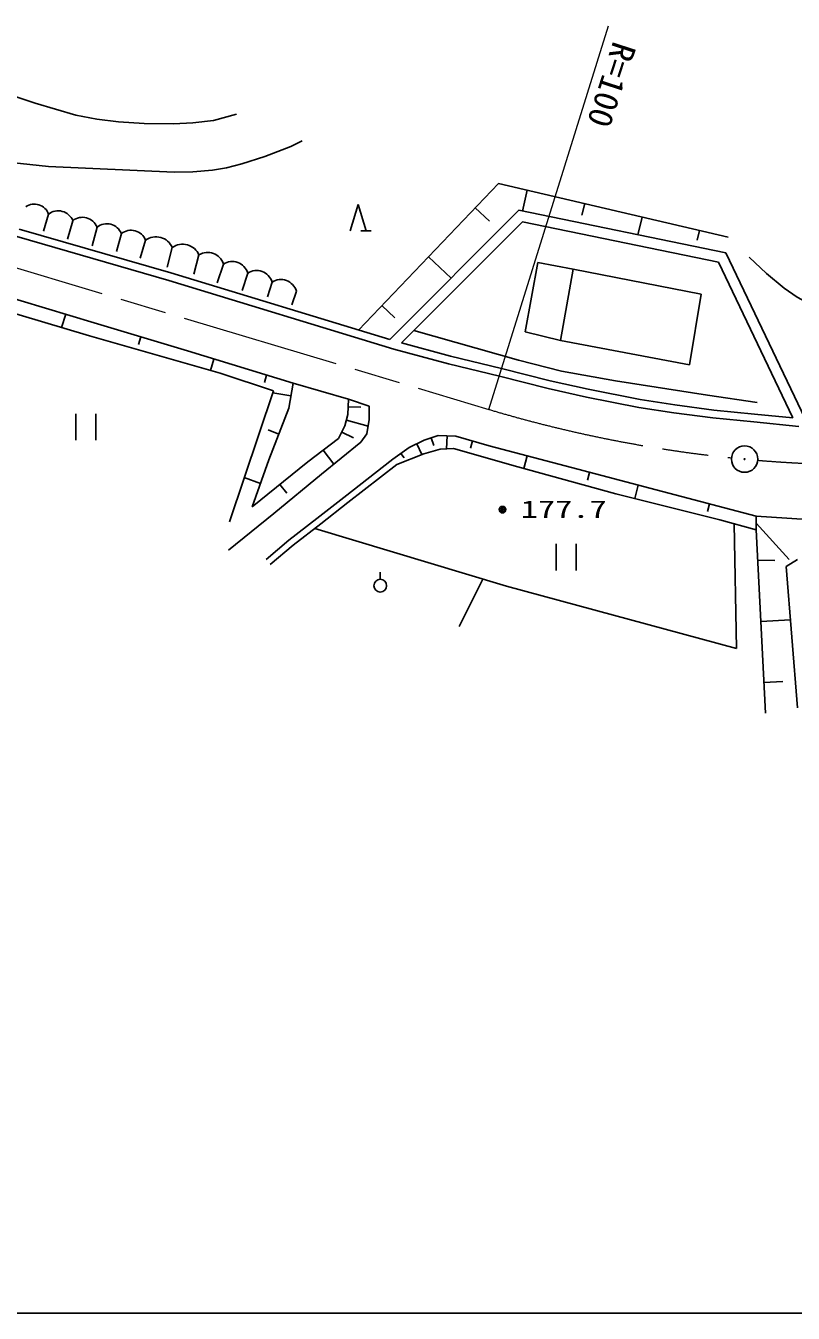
# Model space of a CAD drawing. Units: millimetres, scale not verified. Extents: x 40000 to 680000, y 20000 to 380000.
# Drawn here: x 201874 to 259968, y 205000 to 302508 of the extents above; entities that cross this region are included whole.
import ezdxf
from ezdxf.enums import TextEntityAlignment as Align

# ---------------------------------------------------------------- set-up
doc = ezdxf.new("R2010")
doc.units = ezdxf.units.MM
doc.header["$LTSCALE"] = 1000
doc.linetypes.add('CHAIN', pattern=[18.5, 12, -1.5, 3.5, -1.5])
for name, color, linetype, lineweight in [('M-BGD', 7, 'Continuous', 25), ('M-BMK', 2, 'CHAIN', 13), ('M-BMK-SRVR', 3, 'Continuous', 25), ('M-STR-HTXT', 7, 'Continuous', 13), ('M-TTL-BAND', 7, 'Continuous', 25)]:
    doc.layers.add(name, color=color, linetype=linetype, lineweight=lineweight)
doc.styles.add('ＭＳ ゴシック', font='')
doc.styles.get('ＭＳ ゴシック').set_extended_font_data('MS Gothic')

msp = doc.modelspace()

# ---------------------------------------------------------------- linework, layer by layer
at = {"layer": 'M-BGD'}
for p, q in [((227072, 279460), (237663, 290573)), ((237663, 290573), (255054, 286488)), ((239836, 290062), (239464, 288478)), ((226429, 286979), (227029, 288979)), ((227029, 288979), (227629, 286979)), ((235898, 288720), (236973, 287696)), ((244184, 289041), (243978, 288161)), ((203598, 288237), (203217, 286958)), ((205435, 287746), (205025, 286355)), ((229427, 278742), (239206, 288531)), ((230303, 278488), (239467, 287660)), ((239206, 288531), (254854, 285299)), ((239467, 287660), (254304, 284596)), ((248532, 288020), (248215, 286670)), ((201379, 287112), (212865, 283790)), ((207272, 287256), (206894, 285843)), ((209109, 286766), (208732, 285421)), ((227229, 286979), (228029, 286979)), ((252880, 286998), (252706, 286259)), ((201210, 286536), (212694, 283215)), ((210946, 286275), (210540, 284909)), ((212967, 285711), (212589, 284216)), ((214987, 285146), (214607, 283704)), ((232367, 285016), (234072, 283392)), ((254854, 285299), (260864, 272742)), ((212865, 283790), (229427, 278742)), ((216830, 284463), (216355, 283041)), ((218672, 283779), (218253, 282469)), ((240643, 284578), (239687, 279320)), ((243320, 284068), (240643, 284578)), ((243320, 284068), (242342, 278675)), ((253008, 282188), (243320, 284068)), ((254304, 284596), (259944, 272810)), ((212694, 283215), (229745, 278018)), ((220515, 283096), (220181, 281987)), ((206705, 279015), (195496, 282351)), ((198425, 282608), (207054, 280009)), ((222357, 282412), (222019, 281384)), ((252116, 276834), (253008, 282188)), ((228837, 281312), (229808, 280387)), ((204897, 280659), (204591, 279644)), ((207054, 280009), (214113, 277876)), ((216595, 276184), (206705, 279015)), ((210583, 278942), (210410, 278370)), ((231252, 279437), (239177, 277185)), ((239687, 279320), (242342, 278675)), ((229745, 278018), (233882, 276892)), ((230303, 278488), (234031, 277473)), ((242342, 278675), (252116, 276834)), ((214113, 277876), (222103, 275432)), ((216110, 277265), (215846, 276399)), ((234031, 277473), (237885, 276545)), ((239177, 277185), (242428, 276356)), ((220629, 274865), (216595, 276184)), ((220105, 276043), (219938, 275494)), ((233882, 276892), (237739, 275963)), ((237739, 275963), (241426, 275034)), ((237885, 276545), (241557, 275620)), ((242428, 276356), (246507, 275623)), ((222103, 275432), (221793, 273547)), ((222103, 275432), (226302, 274216)), ((241426, 275034), (244325, 274387)), ((241557, 275620), (244442, 274976)), ((244442, 274976), (248387, 274190)), ((246507, 275623), (253486, 274539)), ((217293, 264936), (220629, 274865)), ((221948, 274489), (220578, 274715)), ((226262, 273072), (226302, 274216)), ((226302, 274216), (227879, 273703)), ((244325, 274387), (248284, 273599)), ((248387, 274190), (251009, 273800)), ((253486, 274539), (257247, 273966)), ((205661, 273115), (205661, 271115)), ((207181, 271115), (207181, 273115)), ((221793, 273547), (220280, 269629)), ((226026, 272205), (226262, 273072)), ((226282, 273644), (227240, 273611)), ((227879, 273703), (227879, 272678)), ((248284, 273599), (250930, 273205)), ((250930, 273205), (253885, 272811)), ((251009, 273800), (253955, 273407)), ((253955, 273407), (257041, 273098)), ((257041, 273098), (259944, 272810)), ((225552, 271258), (226026, 272205)), ((226144, 272638), (227789, 272190)), ((227879, 272678), (227682, 271613)), ((253885, 272811), (256982, 272501)), ((256982, 272501), (260388, 272163)), ((221036, 271588), (220235, 271897)), ((223226, 269484), (225552, 271258)), ((225789, 271731), (226670, 271291)), ((227682, 271613), (227248, 270982)), ((230885, 270566), (232043, 271111)), ((232043, 271111), (233098, 271485)), ((232570, 271298), (232774, 270723)), ((233098, 271485), (234425, 271417)), ((233761, 271451), (233711, 270462)), ((234425, 271417), (236943, 270702)), ((227248, 270982), (224251, 268537)), ((224389, 270371), (225198, 269310)), ((229660, 269681), (230885, 270566)), ((230273, 270124), (230515, 269789)), ((231464, 270838), (231846, 270026)), ((233234, 270430), (232008, 270090)), ((234255, 270498), (233234, 270430)), ((239122, 269103), (234255, 270498)), ((235684, 271060), (235531, 270521)), ((236943, 270702), (242695, 269171)), ((220280, 269629), (219000, 266061)), ((219000, 266061), (223226, 269484)), ((229660, 269681), (225950, 266788)), ((229968, 269287), (226259, 266395)), ((232008, 270090), (229968, 269287)), ((239819, 269937), (239565, 268981)), ((242695, 269171), (250080, 267231)), ((219640, 267845), (218418, 268283)), ((224251, 268537), (220663, 265580)), ((246541, 267061), (239122, 269103)), ((244541, 268686), (244383, 268084)), ((221113, 267772), (221644, 267117)), ((248234, 267716), (247968, 266702)), ((250080, 267231), (257160, 265359)), ((225950, 266788), (223908, 265189)), ((226259, 266395), (224215, 264793)), ((254403, 265087), (246541, 267061)), ((253620, 266295), (253469, 265726)), ((220663, 265580), (217232, 262780)), ((257160, 264338), (257160, 265359)), ((257160, 265359), (268982, 264632)), ((223908, 265189), (221798, 263555)), ((224215, 264793), (222121, 263173)), ((223746, 264431), (238260, 260058)), ((257160, 264338), (254403, 265087)), ((255684, 255335), (255504, 264788)), ((257160, 264848), (259654, 262097)), ((257862, 250459), (257160, 264338)), ((221798, 263555), (220063, 262092)), ((222121, 263173), (220385, 261709)), ((242013, 263263), (242013, 261263)), ((243533, 261263), (243533, 263263)), ((257277, 262025), (258574, 262007)), ((259443, 261564), (260300, 262078)), ((260289, 250847), (259443, 261564)), ((228708, 260583), (228708, 261123)), ((236479, 260595), (234691, 257014)), ((238260, 260058), (255684, 255335)), ((257511, 257399), (259763, 257513)), ((257745, 252772), (259175, 252845))]:
    msp.add_line(p, q, dxfattribs=at)
for points in [[(199682, 297596), (202588, 296641), (205658, 295745), (207256, 295433), (208889, 295226), (210846, 295105), (213046, 295082), (214523, 295147), (216090, 295332), (217830, 295804)], [(189029, 293148), (191627, 293052), (194143, 292854), (203600, 291836), (213107, 291431), (214508, 291439), (216008, 291560), (217071, 291744), (218228, 292058), (219960, 292606), (221943, 293357), (222801, 293793)], [(256633, 284978), (257944, 283743), (259279, 282640), (260272, 281963), (261248, 281416), (262261, 280958), (263584, 280499), (264891, 280180), (266276, 279963), (275867, 279358), (278728, 279278), (281544, 279303), (285250, 279634), (289059, 280081), (290198, 280234)]]:
    msp.add_lwpolyline(points, dxfattribs=at)
for centre, radius in [((237966, 265860), 250), ((237966, 265860), 150), ((237966, 265860), 50), ((228708, 260103), 480)]:
    msp.add_circle(centre, radius, dxfattribs=at)
for centre, radius, start, end in [((202528, 287868), 1132, 19.02969, 125.2899), ((204332, 287303), 1188, 21.92623, 128.18644), ((206169, 286812), 1188, 21.92623, 128.18644), ((208007, 286322), 1188, 21.92623, 128.18644), ((209844, 285832), 1188, 21.92623, 128.18644), ((211728, 285174), 1350, 23.42181, 125.3562), ((213748, 284609), 1350, 23.42181, 125.3562), ((215652, 284114), 1228, 16.51667, 122.77688), ((217495, 283430), 1228, 16.51667, 122.77688), ((219337, 282747), 1228, 16.51667, 122.77688), ((221180, 282063), 1228, 16.51667, 122.77688)]:
    msp.add_arc(centre, radius, start, end, dxfattribs=at)
at = {"layer": 'M-BMK'}
msp.add_line((160690, 296301), (236915, 273454), dxfattribs=at)
for start, end in [(253.33656, 264.08968), (265.23561, 272.03389)]:
    msp.add_arc((265590, 369254), 100000, start, end, dxfattribs=at)
at = {"layer": 'M-BMK-SRVR'}
for radius in [1000, 40]:
    msp.add_circle((256288, 269688), radius, dxfattribs=at)
at = {"layer": 'M-STR-HTXT'}
msp.add_line((236915, 273454), (245986, 302508), dxfattribs=at)
at = {"layer": 'M-TTL-BAND'}
msp.add_line((40000, 205000), (579000, 205000), dxfattribs=at)

# ---------------------------------------------------------------- texts
at = {"layer": 'M-BGD', "style": 'ＭＳ ゴシック', "width": 1.45}
msp.add_text('177.7', height=1320, dxfattribs=at).set_placement((239342, 264843), align=Align.BOTTOM_LEFT)
at = {"layer": 'M-STR-HTXT', "style": 'ＭＳ ゴシック', "width": 1.05}
msp.add_text('R=100', height=1833, rotation=252.1, dxfattribs=at).set_placement((245836, 301594), align=Align.BOTTOM_LEFT)

doc.saveas('drawing.dxf')
